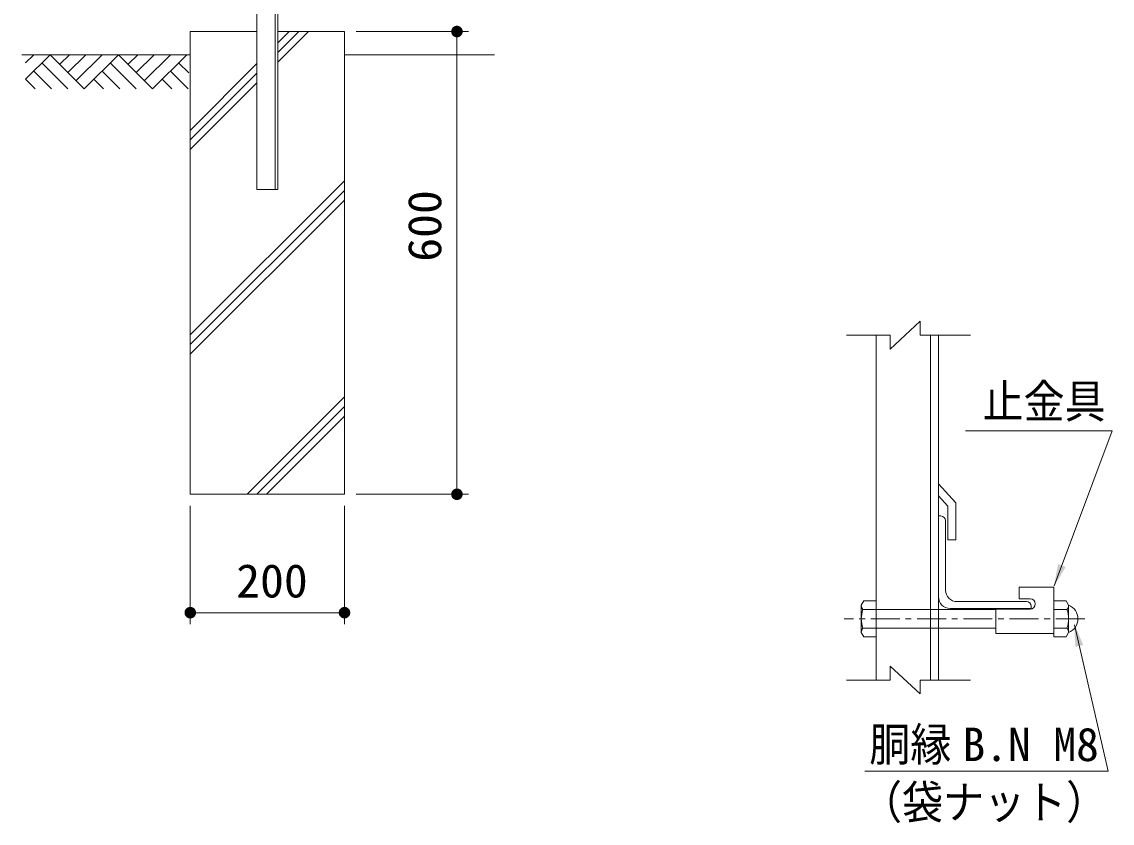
# Model space of a CAD drawing. Units: millimetres, scale not verified. Extents: x -4455 to 4455, y -3150 to 3150.
# Drawn here: x -70 to 1344, y -482 to 558 of the extents above; entities that cross this region are included whole.
import ezdxf
from ezdxf.enums import TextEntityAlignment as Align

# ---------------------------------------------------------------- set-up
doc = ezdxf.new("R2010")
doc.units = ezdxf.units.MM
doc.header["$LTSCALE"] = 30
doc.linetypes.add('DASHED', pattern=[7.5, 6, -1.5])
doc.linetypes.add('USER1', pattern=[2, 1.25, -0.25, 0.25, -0.25])
for name, color, linetype, lineweight in [('0-0_7詳細', 7, 'Continuous', 18), ('0-1_SUNPOU', 1, 'Continuous', 18), ('0-4_4基礎', 4, 'Continuous', 18), ('0-5_0', 1, 'Continuous', 18), ('0-6_5寸法', 1, 'Continuous', 18), ('0-7_1部材', 7, 'Continuous', 9), ('0-8_GL', 7, 'Continuous', 9)]:
    doc.layers.add(name, color=color, linetype=linetype, lineweight=lineweight)
doc.styles.add('ＭＳ ゴシック', font='')
doc.styles.get('ＭＳ ゴシック').set_extended_font_data('MS Gothic')

# ---------------------------------------------------------------- blocks, each defined once
blk = doc.blocks.new('GL-マーク')
at = {"layer": '0-5_0'}
for p, q in [((-418.12, -21.21), (-396.91, 0)), ((-418.12, -63.64), (-354.48, 0)), ((-354.48, 0), (-265.86, -88.62)), ((-304.52, 0), (-329.5, -24.98)), ((-262.09, 0), (-308.29, -46.2)), ((-219.67, 0), (-287.08, -67.41)), ((-177.24, 0), (-265.86, -88.62)), ((-177.24, 0), (-88.62, -88.62)), ((-127.28, 0), (-152.26, -24.98)), ((-84.85, 0), (-131.05, -46.19)), ((-42.43, 0), (-109.83, -67.41)), ((0, 0), (-88.62, -88.62)), ((-375.7, -21.21), (-308.29, -88.62)), ((-198.45, -21.21), (-131.05, -88.62)), ((4.99, -47.42), (-21.21, -21.21)), ((-396.91, -42.43), (-350.71, -88.62)), ((-219.67, -42.43), (-173.47, -88.62)), ((3.77, -88.62), (-42.43, -42.43)), ((-418.12, -63.64), (-393.14, -88.62)), ((-240.88, -63.64), (-215.9, -88.62)), ((-38.66, -88.62), (-63.64, -63.64))]:
    blk.add_line(p, q, dxfattribs=at)
blk = doc.blocks.new('M1')
at = {"layer": '0-1_SUNPOU'}
blk.add_line((-7.5, 0), (-57.86, 0), dxfattribs=at)
for points in [[(0, 0), (-7.5, 0), (-7.44, 0.94)], [(0, 0), (-7.44, -0.94), (-7.5, 0)], [(0, 0), (-7.44, 0.94), (-7.26, 1.87)], [(0, 0), (-7.26, -1.87), (-7.44, -0.94)], [(0, 0), (-7.26, 1.87), (-6.97, 2.76)], [(0, 0), (-6.97, -2.76), (-7.26, -1.87)], [(0, 0), (-6.97, 2.76), (-6.57, 3.61)], [(0, 0), (-6.57, -3.61), (-6.97, -2.76)], [(0, 0), (-6.57, 3.61), (-6.07, 4.41)], [(0, 0), (-6.07, -4.41), (-6.57, -3.61)], [(0, 0), (-6.07, 4.41), (-5.47, 5.13)], [(0, 0), (-5.47, -5.13), (-6.07, -4.41)], [(0, 0), (-5.47, 5.13), (-4.78, 5.78)], [(0, 0), (-4.78, -5.78), (-5.47, -5.13)], [(0, 0), (-4.78, 5.78), (-4.02, 6.33)], [(0, 0), (-4.02, -6.33), (-4.78, -5.78)], [(0, 0), (-4.02, 6.33), (-3.19, 6.79)], [(0, 0), (-3.19, -6.79), (-4.02, -6.33)], [(0, 0), (-3.19, 6.79), (-2.32, 7.13)], [(0, 0), (-2.32, -7.13), (-3.19, -6.79)], [(0, 0), (-2.32, 7.13), (-1.41, 7.37)], [(0, 0), (-1.41, -7.37), (-2.32, -7.13)], [(0, 0), (-1.41, 7.37), (-0.47, 7.49)], [(0, 0), (-0.47, -7.49), (-1.41, -7.37)], [(0, 0), (-0.47, 7.49), (0.47, 7.49)], [(0, 0), (0.47, -7.49), (-0.47, -7.49)], [(0, 0), (0.47, 7.49), (1.41, 7.37)], [(0, 0), (1.41, 7.37), (2.32, 7.13)], [(0, 0), (2.32, 7.13), (3.19, 6.79)], [(0, 0), (3.19, 6.79), (4.02, 6.33)], [(0, 0), (4.02, 6.33), (4.78, 5.78)], [(0, 0), (4.78, 5.78), (5.47, 5.13)], [(0, 0), (5.47, 5.13), (6.07, 4.41)], [(0, 0), (6.07, 4.41), (6.57, 3.61)], [(0, 0), (6.57, 3.61), (6.97, 2.76)], [(0, 0), (6.97, 2.76), (7.26, 1.87)], [(0, 0), (7.26, 1.87), (7.44, 0.94)], [(0, 0), (7.44, 0.94), (7.5, 0)], [(0, 0), (1.41, -7.37), (0.47, -7.49)], [(0, 0), (2.32, -7.13), (1.41, -7.37)], [(0, 0), (3.19, -6.79), (2.32, -7.13)], [(0, 0), (4.02, -6.33), (3.19, -6.79)], [(0, 0), (4.78, -5.78), (4.02, -6.33)], [(0, 0), (5.47, -5.13), (4.78, -5.78)], [(0, 0), (6.07, -4.41), (5.47, -5.13)], [(0, 0), (6.57, -3.61), (6.07, -4.41)], [(0, 0), (6.97, -2.76), (6.57, -3.61)], [(0, 0), (7.26, -1.87), (6.97, -2.76)], [(0, 0), (7.44, -0.94), (7.26, -1.87)], [(0, 0), (7.5, 0), (7.44, -0.94)]]:
    blk.add_solid(points, dxfattribs=at)

msp = doc.modelspace()

# ---------------------------------------------------------------- linework, layer by layer
at = {"layer": '0-0_7詳細', "color": 4}
for p, q in [((1055.8, 151.19), (999.23, 151.19)), ((1055.8, 151.19), (1055.8, 133.19)), ((1094.57, 151.19), (1159.84, 151.19)), ((1094.57, -313.95), (1055.8, -277.95)), ((1055.8, -295.95), (1055.8, -277.95)), ((1055.8, -295.95), (999.23, -295.95)), ((1094.57, -295.95), (1159.84, -295.95)), ((1094.57, -295.95), (1094.57, -313.95))]:
    msp.add_line(p, q, dxfattribs=at)
at = {"layer": '0-0_7詳細', "lineweight": 9}
for p, q in [((1037.61, -295.95), (1037.61, 151.19)), ((1108.11, -295.95), (1108.11, 151.19)), ((1118.61, -295.95), (1118.61, 151.19)), ((1118.61, -41.36), (1141.11, -66.34)), ((1118.61, -57.05), (1130.61, -70.37)), ((1130.61, -114.28), (1130.61, -70.37)), ((1141.11, -114.28), (1141.11, -66.34)), ((1118.61, -83.24), (1118.61, -188.24)), ((1118.61, -83.24), (1121.61, -83.24)), ((1127.61, -89.24), (1127.61, -179.24)), ((1141.11, -114.28), (1130.61, -114.28)), ((1223.04, -190.56), (1223.04, -175.56)), ((1223.04, -175.56), (1268.04, -175.56)), ((1268.04, -235.56), (1268.04, -175.56)), ((1018.41, -198.83), (1021.74, -193.07)), ((1021.74, -193.07), (1037.61, -193.07)), ((1037.61, -193.07), (1037.61, -240.11)), ((1142.61, -194.24), (1232.61, -194.24)), ((1223.04, -190.56), (1237.29, -190.56)), ((1268.04, -193.07), (1268.04, -240.11)), ((1283.92, -193.07), (1268.04, -193.07)), ((1287.24, -198.83), (1283.92, -193.07)), ((1018.41, -198.83), (1018.41, -234.35)), ((1020.47, -204.59), (1037.61, -204.59)), ((1118.61, -204.59), (1193.04, -204.59)), ((1133.61, -203.24), (1238.61, -203.24)), ((1193.04, -204.06), (1237.29, -204.06)), ((1193.04, -235.56), (1193.04, -204.06)), ((1238.61, -203.24), (1238.61, -200.24)), ((1285.18, -204.59), (1268.04, -204.59)), ((1287.24, -198.83), (1287.24, -234.35)), ((1018.41, -234.35), (1021.74, -240.11)), ((1020.47, -228.59), (1037.61, -228.59)), ((1021.74, -240.11), (1037.61, -240.11)), ((1118.61, -228.59), (1193.04, -228.59)), ((1193.04, -235.56), (1268.04, -235.56)), ((1285.18, -228.59), (1268.04, -228.59)), ((1283.92, -240.11), (1268.04, -240.11)), ((1287.24, -234.35), (1283.92, -240.11))]:
    msp.add_line(p, q, dxfattribs=at)
at = {"layer": '0-0_7詳細', "color": 3, "linetype": 'DASHED'}
for p, q in [((1037.61, -204.59), (1118.61, -204.59)), ((1037.61, -228.59), (1118.61, -228.59))]:
    msp.add_line(p, q, dxfattribs=at)
at = {"layer": '0-0_7詳細', "color": 1, "linetype": 'USER1'}
msp.add_line((1308.29, -216.59), (996.05, -216.59), dxfattribs=at)
at = {"layer": '0-0_7詳細', "color": 4}
msp.add_lwpolyline([(1094.57, 151.19), (1094.57, 169.19), (1055.8, 133.19)], dxfattribs=at)
at = {"layer": '0-0_7詳細', "color": 5}
for points in [[(1153.72, 27), (1343.81, 27), (1268.74, -173.68)], [(1022.87, -414.12), (1338.48, -414.12), (1294.91, -224.42)]]:
    msp.add_lwpolyline(points, dxfattribs=at)
at = {"layer": '0-0_7詳細', "lineweight": 9}
for centre, radius, start, end in [((1121.61, -89.24), 6, 0, 90), ((1142.61, -179.24), 15, 180, 270), ((1133.61, -188.24), 15, 180, 270), ((1232.61, -200.24), 6, 0, 90), ((1237.29, -197.31), 6.75, 270, 90), ((1027.5, -198.83), 9.09, 180, 219.3382), ((1054.41, -216.59), 36, 160.52878, 199.47122), ((1278.15, -198.83), 9.09, 320.6618, 0), ((1251.24, -216.59), 36, 340.52878, 19.47122), ((1280.42, -216.59), 19.02, 291.00774, 68.99226), ((1027.5, -234.35), 9.09, 140.6618, 180), ((1278.15, -234.35), 9.09, 0, 39.3382)]:
    msp.add_arc(centre, radius, start, end, dxfattribs=at)
at = {"layer": '0-0_7詳細', "color": 5}
for points in [[(1268.04, -175.56), (1273.67, -145.63), (1283.43, -149.28)], [(1294.46, -222.47), (1306.25, -250.55), (1296.1, -252.88)]]:
    msp.add_solid(points, dxfattribs=at)
at = {"layer": '0-4_4基礎', "color": 7, "lineweight": 9}
for p, q in [((148.16, 544.92), (234.66, 544.92)), ((148.16, 544.92), (148.16, -55.08)), ((148.16, 544.92), (220.16, 544.92)), ((261.66, 544.92), (348.16, 544.92)), ((276.16, 544.92), (348.16, 544.92)), ((348.16, 544.92), (348.16, -55.08)), ((148.16, -55.08), (348.16, -55.08))]:
    msp.add_line(p, q, dxfattribs=at)
at = {"layer": '0-4_4基礎'}
for p, q in [((261.66, 505.3), (301.28, 544.92)), ((261.66, 517.8), (288.78, 544.92)), ((261.66, 530.3), (276.28, 544.92)), ((148.16, 416.8), (234.66, 503.3)), ((148.16, 404.3), (234.66, 490.8)), ((148.16, 391.8), (234.66, 478.3)), ((148.16, 151.46), (348.16, 351.46)), ((148.16, 138.96), (348.16, 338.96)), ((148.16, 126.46), (348.16, 326.46)), ((221.83, -55.08), (348.16, 71.26)), ((234.33, -55.08), (348.16, 58.76)), ((246.83, -55.08), (348.16, 46.26))]:
    msp.add_line(p, q, dxfattribs=at)
at = {"layer": '0-6_5寸法'}
for p, q in [((363.16, 544.92), (508.99, 544.92)), ((493.99, -25.08), (493.99, 514.92)), ((363.16, -55.08), (508.99, -55.08)), ((148.16, -70.08), (148.16, -223.6)), ((348.16, -70.08), (348.16, -223.6)), ((178.16, -208.6), (318.16, -208.6))]:
    msp.add_line(p, q, dxfattribs=at)
at = {"layer": '0-7_1部材'}
for p, q in [((234.66, 1359.92), (234.66, 339.92)), ((258.16, 1359.92), (258.16, 339.92)), ((261.66, 1359.92), (261.66, 339.92)), ((234.66, 339.92), (261.66, 339.92))]:
    msp.add_line(p, q, dxfattribs=at)
at = {"layer": '0-8_GL'}
for p, q in [((148.16, 514.92), (-70.35, 514.92)), ((542.49, 514.92), (348.16, 514.92))]:
    msp.add_line(p, q, dxfattribs=at)

# ---------------------------------------------------------------- block references
at = {"layer": '0-6_5寸法'}
for p, rotation in [((493.99, 544.92), 90), ((493.99, -55.08), 270), ((148.16, -208.6), 180)]:
    msp.add_blockref('M1', p, dxfattribs=dict(at, rotation=rotation))
msp.add_blockref('M1', (348.16, -208.6), dxfattribs=at)
at = {"layer": '0-8_GL', "xscale": 0.5, "yscale": 0.5}
msp.add_blockref('GL-マーク', (143.57, 514.92), dxfattribs=at)

# ---------------------------------------------------------------- texts
at = {"layer": '0-0_7詳細', "color": 3, "style": 'ＭＳ ゴシック', "width": 0.9}
for s, p in [('止金具', (1175.63, 30.83)), ('胴縁', (1028.77, -414.01)), ('（袋ナット）', (1018.12, -488.89))]:
    msp.add_text(s, height=43.33, dxfattribs=at).set_placement(p, align=Align.BOTTOM_LEFT)
at = {"layer": '0-0_7詳細', "color": 3, "style": 'ＭＳ ゴシック'}
msp.add_text('B.N M8', height=43.33, dxfattribs=at).set_placement((1149.66, -414.01), align=Align.BOTTOM_LEFT)
at = {"layer": '0-6_5寸法', "color": 3, "style": 'ＭＳ ゴシック', "width": 1.05}
msp.add_text('600', height=43.33, rotation=90, dxfattribs=at).set_placement((486.65, 246.39), align=Align.BOTTOM_LEFT)
msp.add_text('200', height=43.33, dxfattribs=at).set_placement((207.66, -201.93), align=Align.BOTTOM_LEFT)

doc.saveas('drawing.dxf')
